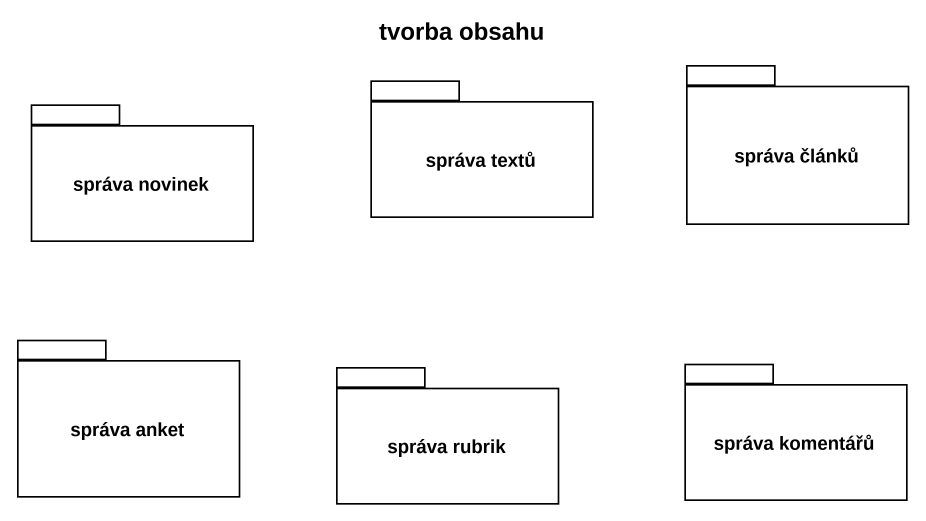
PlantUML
@startuml
title tvorba obsahu
package "správa textů" as správa_textů {
}
package "správa článků" as správa_článků {
}
package "správa novinek" as správa_novinek {
}
package "správa anket" as správa_anket {
}
package "správa rubrik" as správa_rubrik {
}
package "správa komentářů" as správa_komentářů {
}
@enduml
